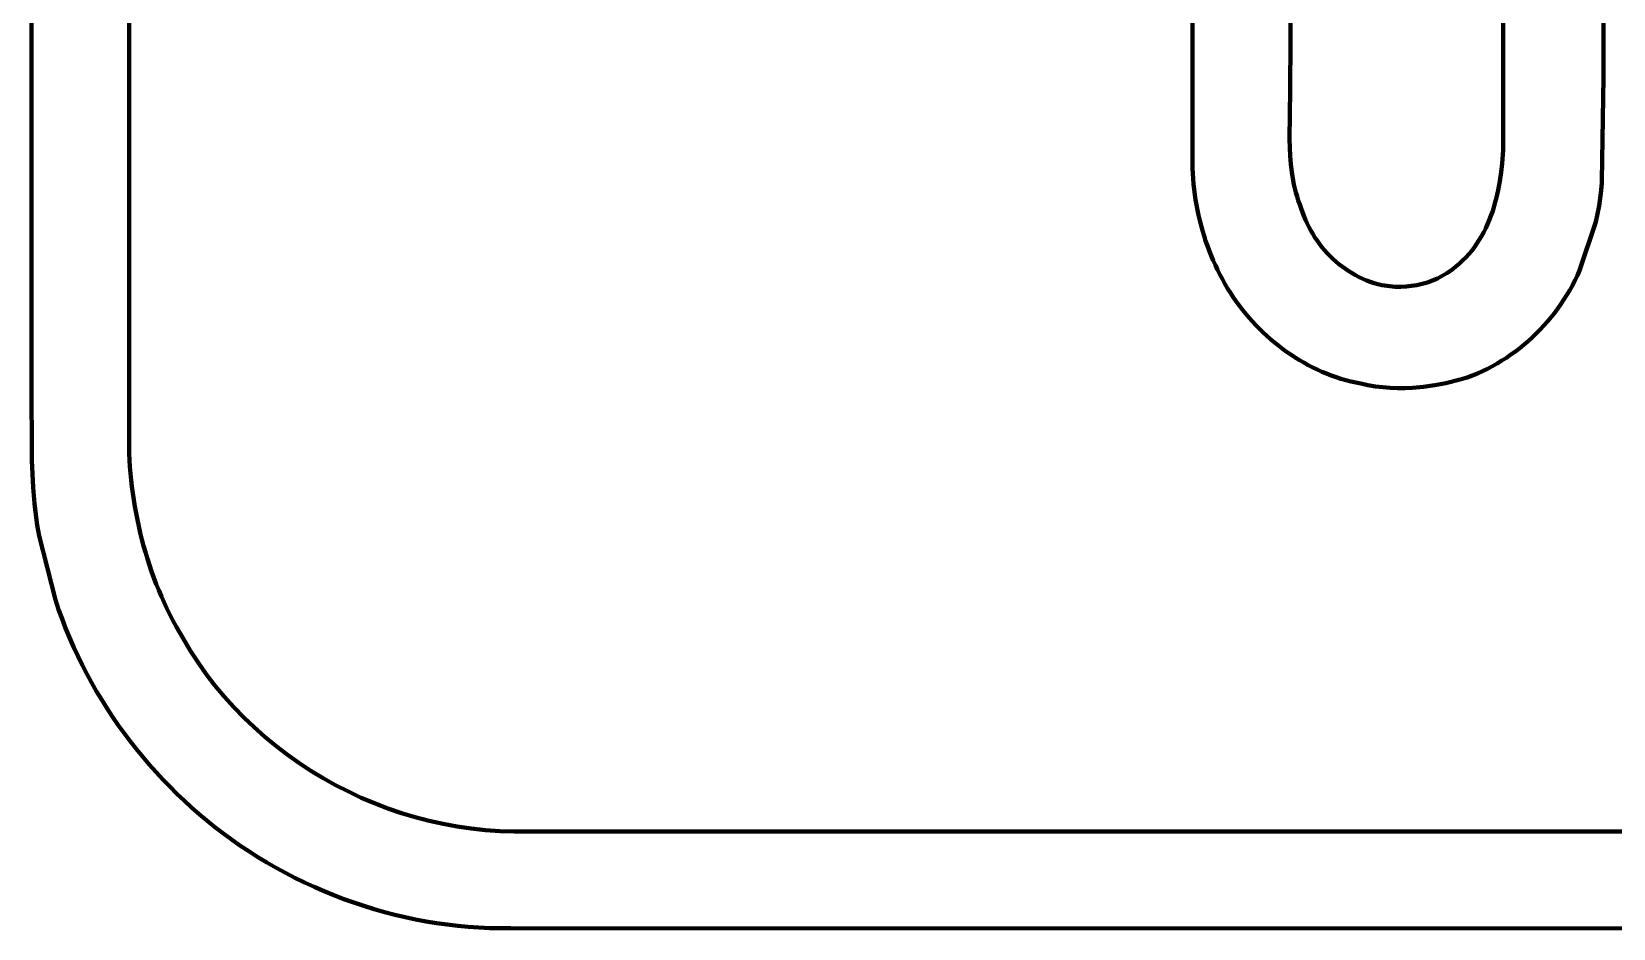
# Model space of a CAD drawing. Header units: millimetres. Extents: x 0 to 494, y 0 to 218.
# Drawn here: x 69.1 to 78.47, y 68.89 to 74.21 of the extents above; entities that cross this region are included whole.
import ezdxf

# ---------------------------------------------------------------- set-up
doc = ezdxf.new("R2010")
doc.units = ezdxf.units.MM
doc.layers.add('color#000000ff', color=7, linetype='Continuous', lineweight=100)
doc.layers.add('color#ffffffff', color=7, linetype='Continuous', lineweight=100)

msp = doc.modelspace()

# ---------------------------------------------------------------- linework, layer by layer
at = {"layer": 'color#000000ff'}
for p, q in [((69.0998, 82.8734), (69.0998, 72.1462)), ((77.8176, 81.3077), (77.8182, 73.5042)), ((75.977, 79.2554), (75.977, 73.4279)), ((69.6778, 71.7073), (69.6778, 77.796)), ((76.5564, 73.8646), (76.5684, 76.6896)), ((78.4131, 73.9351), (78.4122, 75.0945)), ((76.5514, 73.5692), (76.5564, 73.8646)), ((78.4024, 73.3252), (78.4131, 73.9351)), ((76.5553, 73.4708), (76.5514, 73.5692)), ((76.5594, 73.4218), (76.5553, 73.4708)), ((77.8182, 73.5042), (77.8118, 73.4258)), ((75.977, 73.4279), (75.9778, 73.3967)), ((75.9778, 73.3967), (75.9793, 73.3656)), ((76.5654, 73.3732), (76.5594, 73.4218)), ((77.8118, 73.4258), (77.8057, 73.3731)), ((75.9793, 73.3656), (75.9814, 73.3344)), ((75.9814, 73.3344), (75.9841, 73.3033)), ((75.9841, 73.3033), (75.9874, 73.2723)), ((76.5734, 73.3249), (76.5654, 73.3732)), ((76.5782, 73.3009), (76.5734, 73.3249)), ((76.5837, 73.277), (76.5782, 73.3009)), ((77.7979, 73.3204), (77.7881, 73.2678)), ((77.8057, 73.3731), (77.7979, 73.3204)), ((78.3968, 73.2489), (78.4015, 73.306)), ((78.4015, 73.306), (78.4024, 73.3252)), ((75.9874, 73.2723), (75.9914, 73.2413)), ((75.9914, 73.2413), (75.996, 73.2104)), ((75.996, 73.2104), (76.0012, 73.1796)), ((76.5898, 73.2533), (76.5837, 73.277)), ((76.5966, 73.2296), (76.5898, 73.2533)), ((76.6042, 73.2061), (76.5966, 73.2296)), ((76.6124, 73.1827), (76.6042, 73.2061)), ((77.7693, 73.19), (77.7618, 73.1645)), ((77.7761, 73.2158), (77.7693, 73.19)), ((77.7824, 73.2417), (77.7761, 73.2158)), ((77.7881, 73.2678), (77.7824, 73.2417)), ((78.3859, 73.1735), (78.3968, 73.2489)), ((76.0012, 73.1796), (76.0071, 73.1489)), ((76.0071, 73.1489), (76.0135, 73.1183)), ((76.0135, 73.1183), (76.0206, 73.0879)), ((76.6214, 73.1595), (76.6124, 73.1827)), ((76.6288, 73.1369), (76.6214, 73.1595)), ((76.637, 73.1145), (76.6288, 73.1369)), ((76.646, 73.0924), (76.637, 73.1145)), ((77.7449, 73.1142), (77.7354, 73.0896)), ((77.7537, 73.1392), (77.7449, 73.1142)), ((77.7618, 73.1645), (77.7537, 73.1392)), ((78.3659, 73.0803), (78.3859, 73.1735)), ((76.0206, 73.0879), (76.0283, 73.0576)), ((76.0283, 73.0576), (76.0367, 73.0275)), ((76.0367, 73.0275), (76.0456, 72.9976)), ((76.6558, 73.0707), (76.646, 73.0924)), ((76.6663, 73.0494), (76.6558, 73.0707)), ((76.6776, 73.0284), (76.6663, 73.0494)), ((76.6896, 73.0078), (76.6776, 73.0284)), ((76.7023, 72.9877), (76.6896, 73.0078)), ((77.7025, 73.0179), (77.6899, 72.9949)), ((77.7142, 73.0414), (77.7025, 73.0179)), ((77.7252, 73.0653), (77.7142, 73.0414)), ((77.7354, 73.0896), (77.7252, 73.0653)), ((78.271, 72.7902), (78.3659, 73.0803)), ((76.0456, 72.9976), (76.0552, 72.9679)), ((76.0552, 72.9679), (76.0655, 72.9383)), ((76.0655, 72.9383), (76.0763, 72.9091)), ((76.0763, 72.9091), (76.0878, 72.88)), ((76.7157, 72.968), (76.7023, 72.9877)), ((76.7297, 72.9487), (76.7157, 72.968)), ((76.7444, 72.93), (76.7297, 72.9487)), ((76.7597, 72.9118), (76.7444, 72.93)), ((76.7756, 72.8941), (76.7597, 72.9118)), ((77.6312, 72.9082), (77.6142, 72.888)), ((77.6472, 72.929), (77.6312, 72.9082)), ((77.6623, 72.9504), (77.6472, 72.929)), ((77.6765, 72.9724), (77.6623, 72.9504)), ((77.6899, 72.9949), (77.6765, 72.9724)), ((76.0878, 72.88), (76.0998, 72.8513)), ((76.0998, 72.8513), (76.1126, 72.8228)), ((76.1126, 72.8228), (76.1259, 72.7946)), ((76.7921, 72.877), (76.7756, 72.8941)), ((76.8092, 72.8605), (76.7921, 72.877)), ((76.8269, 72.8446), (76.8092, 72.8605)), ((76.8451, 72.8293), (76.8269, 72.8446)), ((76.8638, 72.8147), (76.8451, 72.8293)), ((76.883, 72.8008), (76.8638, 72.8147)), ((77.5364, 72.8142), (77.524, 72.8037)), ((77.5574, 72.8315), (77.5364, 72.8142)), ((77.5773, 72.8496), (77.5574, 72.8315)), ((77.5963, 72.8684), (77.5773, 72.8496)), ((77.6142, 72.888), (77.5963, 72.8684)), ((76.1259, 72.7946), (76.1399, 72.7667)), ((76.1399, 72.7667), (76.1544, 72.7391)), ((76.1544, 72.7391), (76.1696, 72.7118)), ((76.9027, 72.7876), (76.883, 72.8008)), ((76.9228, 72.7751), (76.9027, 72.7876)), ((76.9435, 72.7633), (76.9228, 72.7751)), ((76.9645, 72.7523), (76.9435, 72.7633)), ((76.986, 72.7421), (76.9645, 72.7523)), ((77.0078, 72.7328), (76.986, 72.7421)), ((77.03, 72.7242), (77.0078, 72.7328)), ((77.0526, 72.7165), (77.03, 72.7242)), ((77.3691, 72.7206), (77.3383, 72.7118)), ((77.3992, 72.7314), (77.3691, 72.7206)), ((77.4286, 72.744), (77.3992, 72.7314)), ((77.4572, 72.7586), (77.4286, 72.744)), ((77.4847, 72.7752), (77.4572, 72.7586)), ((77.5112, 72.7937), (77.4847, 72.7752)), ((77.524, 72.8037), (77.5112, 72.7937)), ((78.228, 72.7025), (78.2431, 72.7313)), ((78.2431, 72.7313), (78.2575, 72.7606)), ((78.2575, 72.7606), (78.271, 72.7902)), ((76.1696, 72.7118), (76.1855, 72.6849)), ((76.1855, 72.6849), (76.2019, 72.6584)), ((76.2019, 72.6584), (76.219, 72.6323)), ((76.219, 72.6323), (76.2367, 72.6065)), ((77.0756, 72.7098), (77.0526, 72.7165)), ((77.0988, 72.7039), (77.0756, 72.7098)), ((77.1147, 72.7013), (77.0988, 72.7039)), ((77.1467, 72.6974), (77.1147, 72.7013)), ((77.1789, 72.6952), (77.1467, 72.6974)), ((77.2111, 72.6949), (77.1789, 72.6952)), ((77.2433, 72.6964), (77.2111, 72.6949)), ((77.2753, 72.6996), (77.2433, 72.6964)), ((77.307, 72.7048), (77.2753, 72.6996)), ((77.3383, 72.7118), (77.307, 72.7048)), ((78.178, 72.6187), (78.1954, 72.6462)), ((78.1954, 72.6462), (78.2121, 72.6741)), ((78.2121, 72.6741), (78.228, 72.7025)), ((76.2367, 72.6065), (76.255, 72.5812)), ((76.255, 72.5812), (76.2735, 72.5575)), ((76.2735, 72.5575), (76.2925, 72.5343)), ((76.2925, 72.5343), (76.3121, 72.5114)), ((78.1012, 72.5136), (78.1214, 72.5391)), ((78.1214, 72.5391), (78.141, 72.5651)), ((78.141, 72.5651), (78.1599, 72.5916)), ((78.1599, 72.5916), (78.178, 72.6187)), ((76.3121, 72.5114), (76.3321, 72.489)), ((76.3321, 72.489), (76.3527, 72.467)), ((76.3527, 72.467), (76.3738, 72.4456)), ((76.3738, 72.4456), (76.3954, 72.4245)), ((78.0136, 72.4175), (78.0364, 72.4406)), ((78.0364, 72.4406), (78.0587, 72.4643)), ((78.0587, 72.4643), (78.0803, 72.4887)), ((78.0803, 72.4887), (78.1012, 72.5136)), ((76.3954, 72.4245), (76.4175, 72.404)), ((76.4175, 72.404), (76.4401, 72.384)), ((76.4401, 72.384), (76.4631, 72.3646)), ((76.4631, 72.3646), (76.4866, 72.3457)), ((76.4866, 72.3457), (76.5105, 72.3274)), ((77.9162, 72.3314), (77.9414, 72.3519)), ((77.9414, 72.3519), (77.9661, 72.3731)), ((77.9661, 72.3731), (77.9901, 72.3949)), ((77.9901, 72.3949), (78.0136, 72.4175)), ((76.5105, 72.3274), (76.5348, 72.3097)), ((76.5348, 72.3097), (76.5596, 72.2926)), ((76.5596, 72.2926), (76.5848, 72.2761)), ((76.5848, 72.2761), (76.6103, 72.2602)), ((76.6103, 72.2602), (76.6363, 72.2451)), ((77.7821, 72.24), (77.8099, 72.2567)), ((77.8099, 72.2567), (77.8373, 72.2743)), ((77.8373, 72.2743), (77.8641, 72.2926)), ((77.8641, 72.2926), (77.8904, 72.3116)), ((77.8904, 72.3116), (77.9162, 72.3314)), ((76.6363, 72.2451), (76.6626, 72.2306)), ((76.6626, 72.2306), (76.6893, 72.2168)), ((76.6893, 72.2168), (76.7163, 72.2037)), ((76.7163, 72.2037), (76.7437, 72.1914)), ((76.7437, 72.1914), (76.7714, 72.1799)), ((76.7714, 72.1799), (76.7994, 72.1691)), ((76.7994, 72.1691), (76.8278, 72.1591)), ((76.8278, 72.1591), (76.8564, 72.1499)), ((77.5631, 72.1446), (77.6055, 72.1571)), ((77.6055, 72.1571), (77.636, 72.1687)), ((77.636, 72.1687), (77.666, 72.1812)), ((77.666, 72.1812), (77.6957, 72.1946)), ((77.6957, 72.1946), (77.725, 72.2089)), ((77.725, 72.2089), (77.7537, 72.224)), ((77.7537, 72.224), (77.7821, 72.24)), ((69.0998, 72.1462), (69.1012, 71.6649)), ((76.8564, 72.1499), (76.8853, 72.1416)), ((76.8853, 72.1416), (76.9145, 72.1341)), ((76.9145, 72.1341), (76.944, 72.1274)), ((76.944, 72.1274), (76.9737, 72.1217)), ((76.9737, 72.1217), (77.017, 72.1119)), ((77.017, 72.1119), (77.0606, 72.1043)), ((77.0606, 72.1043), (77.1044, 72.0987)), ((77.1044, 72.0987), (77.1484, 72.0951)), ((77.1484, 72.0951), (77.1924, 72.0934)), ((77.1924, 72.0934), (77.2365, 72.0935)), ((77.2365, 72.0935), (77.2805, 72.0953)), ((77.2805, 72.0953), (77.3465, 72.1012)), ((77.3465, 72.1012), (77.4122, 72.1105)), ((77.4122, 72.1105), (77.4773, 72.1231)), ((77.4773, 72.1231), (77.5631, 72.1446)), ((69.6798, 71.6678), (69.6778, 71.7073)), ((69.1012, 71.6649), (69.1084, 71.5048)), ((69.6825, 71.6283), (69.6798, 71.6678)), ((69.6857, 71.5888), (69.6825, 71.6283)), ((69.1084, 71.5048), (69.1166, 71.4091)), ((69.6896, 71.5493), (69.6857, 71.5888)), ((69.6941, 71.5098), (69.6896, 71.5493)), ((69.6992, 71.4704), (69.6941, 71.5098)), ((69.1166, 71.4091), (69.1239, 71.3454)), ((69.705, 71.4311), (69.6992, 71.4704)), ((69.7114, 71.3918), (69.705, 71.4311)), ((69.1239, 71.3454), (69.1331, 71.2819)), ((69.7184, 71.3527), (69.7114, 71.3918)), ((69.726, 71.3137), (69.7184, 71.3527)), ((69.7343, 71.2747), (69.726, 71.3137)), ((69.1331, 71.2819), (69.1441, 71.2185)), ((69.7432, 71.236), (69.7343, 71.2747)), ((69.7528, 71.1974), (69.7432, 71.236)), ((69.1441, 71.2185), (69.2408, 70.8385)), ((69.763, 71.1589), (69.7528, 71.1974)), ((69.7738, 71.1207), (69.763, 71.1589)), ((69.7853, 71.0826), (69.7738, 71.1207)), ((69.7975, 71.0448), (69.7853, 71.0826)), ((69.8103, 71.0072), (69.7975, 71.0448)), ((69.8238, 70.9698), (69.8103, 71.0072)), ((69.8379, 70.9327), (69.8238, 70.9698)), ((69.8527, 70.8959), (69.8379, 70.9327)), ((69.8682, 70.8594), (69.8527, 70.8959)), ((69.8844, 70.8231), (69.8682, 70.8594)), ((69.2408, 70.8385), (69.2597, 70.782)), ((69.2597, 70.782), (69.2798, 70.7259)), ((69.9012, 70.7872), (69.8844, 70.8231)), ((69.9187, 70.7516), (69.9012, 70.7872)), ((69.9369, 70.7164), (69.9187, 70.7516)), ((69.2798, 70.7259), (69.3011, 70.6703)), ((69.3011, 70.6703), (69.3237, 70.6152)), ((69.9558, 70.6815), (69.9369, 70.7164)), ((69.9754, 70.647), (69.9558, 70.6815)), ((69.3237, 70.6152), (69.3475, 70.5606)), ((69.9957, 70.6128), (69.9754, 70.647)), ((70.0391, 70.5394), (69.9957, 70.6128)), ((69.3475, 70.5606), (69.3725, 70.5066)), ((69.3725, 70.5066), (69.3987, 70.4532)), ((70.0854, 70.468), (70.0391, 70.5394)), ((69.3987, 70.4532), (69.426, 70.4003)), ((69.426, 70.4003), (69.4545, 70.3481)), ((70.1344, 70.3985), (70.0854, 70.468)), ((70.1861, 70.3312), (70.1344, 70.3985)), ((69.4545, 70.3481), (69.484, 70.2965)), ((69.484, 70.2965), (69.5147, 70.2455)), ((70.2403, 70.2659), (70.1861, 70.3312)), ((69.5147, 70.2455), (69.5464, 70.1952)), ((69.5464, 70.1952), (69.5792, 70.1455)), ((70.297, 70.2028), (70.2403, 70.2659)), ((70.356, 70.1419), (70.297, 70.2028)), ((69.5792, 70.1455), (69.6131, 70.0965)), ((69.6131, 70.0965), (69.6479, 70.0483)), ((70.4172, 70.0833), (70.356, 70.1419)), ((69.6479, 70.0483), (69.6837, 70.0008)), ((69.6837, 70.0008), (69.7205, 69.954)), ((70.4807, 70.0271), (70.4172, 70.0833)), ((70.5461, 69.9731), (70.4807, 70.0271)), ((69.7205, 69.954), (69.7583, 69.908)), ((69.7583, 69.908), (69.797, 69.8627)), ((70.6135, 69.9216), (70.5461, 69.9731)), ((70.6827, 69.8726), (70.6135, 69.9216)), ((69.797, 69.8627), (69.8366, 69.8183)), ((69.8366, 69.8183), (69.8771, 69.7746)), ((70.7537, 69.8261), (70.6827, 69.8726)), ((70.8263, 69.7822), (70.7537, 69.8261)), ((69.8771, 69.7746), (69.9185, 69.7319)), ((69.9185, 69.7319), (69.9607, 69.6899)), ((70.9005, 69.7408), (70.8263, 69.7822)), ((70.9761, 69.7022), (70.9005, 69.7408)), ((69.9607, 69.6899), (70.0038, 69.6488)), ((70.0038, 69.6488), (70.0476, 69.6086)), ((71.053, 69.6663), (70.9761, 69.7022)), ((71.1312, 69.6331), (71.053, 69.6663)), ((71.2105, 69.6028), (71.1312, 69.6331)), ((70.0476, 69.6086), (70.0923, 69.5693)), ((70.0923, 69.5693), (70.1378, 69.531)), ((71.2908, 69.5753), (71.2105, 69.6028)), ((71.3721, 69.5508), (71.2908, 69.5753)), ((71.4542, 69.5292), (71.3721, 69.5508)), ((70.1378, 69.531), (70.184, 69.4935)), ((70.184, 69.4935), (70.231, 69.4571)), ((70.231, 69.4571), (70.2818, 69.4197)), ((71.537, 69.5106), (71.4542, 69.5292)), ((71.6205, 69.4952), (71.537, 69.5106)), ((71.7045, 69.4828), (71.6205, 69.4952)), ((71.7889, 69.4736), (71.7045, 69.4828)), ((71.8737, 69.4677), (71.7889, 69.4736)), ((71.9587, 69.465), (71.8737, 69.4677)), ((72.0438, 69.4657), (71.9587, 69.465)), ((86.158, 69.4658), (72.0438, 69.4657)), ((70.2818, 69.4197), (70.3335, 69.3835)), ((70.3335, 69.3835), (70.3861, 69.3484)), ((70.3861, 69.3484), (70.4394, 69.3146)), ((70.4394, 69.3146), (70.4934, 69.2819)), ((70.4934, 69.2819), (70.5482, 69.2505)), ((70.5482, 69.2505), (70.6037, 69.2203)), ((70.6037, 69.2203), (70.6598, 69.1913)), ((70.6598, 69.1913), (70.7166, 69.1635)), ((70.7166, 69.1635), (70.7739, 69.1371)), ((70.7739, 69.1371), (70.8319, 69.1119)), ((70.8319, 69.1119), (70.8904, 69.088)), ((70.8904, 69.088), (70.9494, 69.0654)), ((70.9494, 69.0654), (71.0088, 69.0441)), ((71.0088, 69.0441), (71.0688, 69.0242)), ((71.0688, 69.0242), (71.1291, 69.0055)), ((71.1291, 69.0055), (71.1899, 68.9883)), ((71.1899, 68.9883), (71.251, 68.9724)), ((71.251, 68.9724), (71.3125, 68.9579)), ((71.3125, 68.9579), (71.3743, 68.9448)), ((71.3743, 68.9448), (71.4363, 68.9331)), ((71.4363, 68.9331), (71.4986, 68.9228)), ((71.4986, 68.9228), (71.5611, 68.914)), ((71.5611, 68.914), (71.6238, 68.9066)), ((71.6238, 68.9066), (71.6867, 68.9007)), ((71.6867, 68.9007), (71.7497, 68.8962)), ((71.7497, 68.8962), (71.8128, 68.8932)), ((71.8128, 68.8932), (71.876, 68.8918)), ((71.876, 68.8918), (71.9392, 68.8918)), ((71.9392, 68.8918), (85.825, 68.8915))]:
    msp.add_line(p, q, dxfattribs=at)
at = {"layer": 'color#ffffffff'}
for p, q in [((69.0998, 72.1462), (69.0998, 82.8734)), ((77.8182, 73.5042), (77.8176, 81.3077)), ((75.977, 73.4279), (75.977, 79.2554)), ((69.6778, 77.796), (69.6778, 71.7073)), ((76.5684, 76.6896), (76.5564, 73.8646)), ((78.4122, 75.0945), (78.4131, 73.9351)), ((76.5564, 73.8646), (76.5514, 73.5692)), ((78.4131, 73.9351), (78.4024, 73.3252)), ((76.5514, 73.5692), (76.5553, 73.4708)), ((76.5553, 73.4708), (76.5594, 73.4218)), ((77.8118, 73.4258), (77.8182, 73.5042)), ((75.9778, 73.3967), (75.977, 73.4279)), ((75.9793, 73.3656), (75.9778, 73.3967)), ((76.5594, 73.4218), (76.5654, 73.3732)), ((77.8057, 73.3731), (77.8118, 73.4258)), ((75.9814, 73.3344), (75.9793, 73.3656)), ((75.9841, 73.3033), (75.9814, 73.3344)), ((75.9874, 73.2723), (75.9841, 73.3033)), ((76.5654, 73.3732), (76.5734, 73.3249)), ((76.5734, 73.3249), (76.5782, 73.3009)), ((76.5782, 73.3009), (76.5837, 73.277)), ((77.7881, 73.2678), (77.7979, 73.3204)), ((77.7979, 73.3204), (77.8057, 73.3731)), ((78.4015, 73.306), (78.3968, 73.2489)), ((78.4024, 73.3252), (78.4015, 73.306)), ((75.9914, 73.2413), (75.9874, 73.2723)), ((75.996, 73.2104), (75.9914, 73.2413)), ((76.0012, 73.1796), (75.996, 73.2104)), ((76.5837, 73.277), (76.5898, 73.2533)), ((76.5898, 73.2533), (76.5966, 73.2296)), ((76.5966, 73.2296), (76.6042, 73.2061)), ((76.6042, 73.2061), (76.6124, 73.1827)), ((77.7618, 73.1645), (77.7693, 73.19)), ((77.7693, 73.19), (77.7761, 73.2158)), ((77.7761, 73.2158), (77.7824, 73.2417)), ((77.7824, 73.2417), (77.7881, 73.2678)), ((78.3968, 73.2489), (78.3859, 73.1735)), ((76.0071, 73.1489), (76.0012, 73.1796)), ((76.0135, 73.1183), (76.0071, 73.1489)), ((76.0206, 73.0879), (76.0135, 73.1183)), ((76.6124, 73.1827), (76.6214, 73.1595)), ((76.6214, 73.1595), (76.6288, 73.1369)), ((76.6288, 73.1369), (76.637, 73.1145)), ((76.637, 73.1145), (76.646, 73.0924)), ((77.7354, 73.0896), (77.7449, 73.1142)), ((77.7449, 73.1142), (77.7537, 73.1392)), ((77.7537, 73.1392), (77.7618, 73.1645)), ((78.3859, 73.1735), (78.3659, 73.0803)), ((76.0283, 73.0576), (76.0206, 73.0879)), ((76.0367, 73.0275), (76.0283, 73.0576)), ((76.0456, 72.9976), (76.0367, 73.0275)), ((76.646, 73.0924), (76.6558, 73.0707)), ((76.6558, 73.0707), (76.6663, 73.0494)), ((76.6663, 73.0494), (76.6776, 73.0284)), ((76.6776, 73.0284), (76.6896, 73.0078)), ((76.6896, 73.0078), (76.7023, 72.9877)), ((77.6899, 72.9949), (77.7025, 73.0179)), ((77.7025, 73.0179), (77.7142, 73.0414)), ((77.7142, 73.0414), (77.7252, 73.0653)), ((77.7252, 73.0653), (77.7354, 73.0896)), ((78.3659, 73.0803), (78.271, 72.7902)), ((76.0552, 72.9679), (76.0456, 72.9976)), ((76.0655, 72.9383), (76.0552, 72.9679)), ((76.0763, 72.9091), (76.0655, 72.9383)), ((76.0878, 72.88), (76.0763, 72.9091)), ((76.7023, 72.9877), (76.7157, 72.968)), ((76.7157, 72.968), (76.7297, 72.9487)), ((76.7297, 72.9487), (76.7444, 72.93)), ((76.7444, 72.93), (76.7597, 72.9118)), ((76.7597, 72.9118), (76.7756, 72.8941)), ((77.6142, 72.888), (77.6312, 72.9082)), ((77.6312, 72.9082), (77.6472, 72.929)), ((77.6472, 72.929), (77.6623, 72.9504)), ((77.6623, 72.9504), (77.6765, 72.9724)), ((77.6765, 72.9724), (77.6899, 72.9949)), ((76.0998, 72.8513), (76.0878, 72.88)), ((76.1126, 72.8228), (76.0998, 72.8513)), ((76.1259, 72.7946), (76.1126, 72.8228)), ((76.7756, 72.8941), (76.7921, 72.877)), ((76.7921, 72.877), (76.8092, 72.8605)), ((76.8092, 72.8605), (76.8269, 72.8446)), ((76.8269, 72.8446), (76.8451, 72.8293)), ((76.8451, 72.8293), (76.8638, 72.8147)), ((76.8638, 72.8147), (76.883, 72.8008)), ((77.524, 72.8037), (77.5364, 72.8142)), ((77.5364, 72.8142), (77.5574, 72.8315)), ((77.5574, 72.8315), (77.5773, 72.8496)), ((77.5773, 72.8496), (77.5963, 72.8684)), ((77.5963, 72.8684), (77.6142, 72.888)), ((76.1399, 72.7667), (76.1259, 72.7946)), ((76.1544, 72.7391), (76.1399, 72.7667)), ((76.1696, 72.7118), (76.1544, 72.7391)), ((76.883, 72.8008), (76.9027, 72.7876)), ((76.9027, 72.7876), (76.9228, 72.7751)), ((76.9228, 72.7751), (76.9435, 72.7633)), ((76.9435, 72.7633), (76.9645, 72.7523)), ((76.9645, 72.7523), (76.986, 72.7421)), ((76.986, 72.7421), (77.0078, 72.7328)), ((77.0078, 72.7328), (77.03, 72.7242)), ((77.03, 72.7242), (77.0526, 72.7165)), ((77.3383, 72.7118), (77.3691, 72.7206)), ((77.3691, 72.7206), (77.3992, 72.7314)), ((77.3992, 72.7314), (77.4286, 72.744)), ((77.4286, 72.744), (77.4572, 72.7586)), ((77.4572, 72.7586), (77.4847, 72.7752)), ((77.4847, 72.7752), (77.5112, 72.7937)), ((77.5112, 72.7937), (77.524, 72.8037)), ((78.2431, 72.7313), (78.228, 72.7025)), ((78.2575, 72.7606), (78.2431, 72.7313)), ((78.271, 72.7902), (78.2575, 72.7606)), ((76.1855, 72.6849), (76.1696, 72.7118)), ((76.2019, 72.6584), (76.1855, 72.6849)), ((76.219, 72.6323), (76.2019, 72.6584)), ((76.2367, 72.6065), (76.219, 72.6323)), ((77.0526, 72.7165), (77.0756, 72.7098)), ((77.0756, 72.7098), (77.0988, 72.7039)), ((77.0988, 72.7039), (77.1147, 72.7013)), ((77.1147, 72.7013), (77.1467, 72.6974)), ((77.1467, 72.6974), (77.1789, 72.6952)), ((77.1789, 72.6952), (77.2111, 72.6949)), ((77.2111, 72.6949), (77.2433, 72.6964)), ((77.2433, 72.6964), (77.2753, 72.6996)), ((77.2753, 72.6996), (77.307, 72.7048)), ((77.307, 72.7048), (77.3383, 72.7118)), ((78.1954, 72.6462), (78.178, 72.6187)), ((78.2121, 72.6741), (78.1954, 72.6462)), ((78.228, 72.7025), (78.2121, 72.6741)), ((76.255, 72.5812), (76.2367, 72.6065)), ((76.2735, 72.5575), (76.255, 72.5812)), ((76.2925, 72.5343), (76.2735, 72.5575)), ((76.3121, 72.5114), (76.2925, 72.5343)), ((78.1214, 72.5391), (78.1012, 72.5136)), ((78.141, 72.5651), (78.1214, 72.5391)), ((78.1599, 72.5916), (78.141, 72.5651)), ((78.178, 72.6187), (78.1599, 72.5916)), ((76.3321, 72.489), (76.3121, 72.5114)), ((76.3527, 72.467), (76.3321, 72.489)), ((76.3738, 72.4456), (76.3527, 72.467)), ((76.3954, 72.4245), (76.3738, 72.4456)), ((78.0364, 72.4406), (78.0136, 72.4175)), ((78.0587, 72.4643), (78.0364, 72.4406)), ((78.0803, 72.4887), (78.0587, 72.4643)), ((78.1012, 72.5136), (78.0803, 72.4887)), ((76.4175, 72.404), (76.3954, 72.4245)), ((76.4401, 72.384), (76.4175, 72.404)), ((76.4631, 72.3646), (76.4401, 72.384)), ((76.4866, 72.3457), (76.4631, 72.3646)), ((76.5105, 72.3274), (76.4866, 72.3457)), ((77.9414, 72.3519), (77.9162, 72.3314)), ((77.9661, 72.3731), (77.9414, 72.3519)), ((77.9901, 72.3949), (77.9661, 72.3731)), ((78.0136, 72.4175), (77.9901, 72.3949)), ((76.5348, 72.3097), (76.5105, 72.3274)), ((76.5596, 72.2926), (76.5348, 72.3097)), ((76.5848, 72.2761), (76.5596, 72.2926)), ((76.6103, 72.2602), (76.5848, 72.2761)), ((76.6363, 72.2451), (76.6103, 72.2602)), ((77.8099, 72.2567), (77.7821, 72.24)), ((77.8373, 72.2743), (77.8099, 72.2567)), ((77.8641, 72.2926), (77.8373, 72.2743)), ((77.8904, 72.3116), (77.8641, 72.2926)), ((77.9162, 72.3314), (77.8904, 72.3116)), ((76.6626, 72.2306), (76.6363, 72.2451)), ((76.6893, 72.2168), (76.6626, 72.2306)), ((76.7163, 72.2037), (76.6893, 72.2168)), ((76.7437, 72.1914), (76.7163, 72.2037)), ((76.7714, 72.1799), (76.7437, 72.1914)), ((76.7994, 72.1691), (76.7714, 72.1799)), ((76.8278, 72.1591), (76.7994, 72.1691)), ((76.8564, 72.1499), (76.8278, 72.1591)), ((77.6055, 72.1571), (77.5631, 72.1446)), ((77.636, 72.1687), (77.6055, 72.1571)), ((77.666, 72.1812), (77.636, 72.1687)), ((77.6957, 72.1946), (77.666, 72.1812)), ((77.725, 72.2089), (77.6957, 72.1946)), ((77.7537, 72.224), (77.725, 72.2089)), ((77.7821, 72.24), (77.7537, 72.224)), ((69.1012, 71.6649), (69.0998, 72.1462)), ((76.8853, 72.1416), (76.8564, 72.1499)), ((76.9145, 72.1341), (76.8853, 72.1416)), ((76.944, 72.1274), (76.9145, 72.1341)), ((76.9737, 72.1217), (76.944, 72.1274)), ((77.017, 72.1119), (76.9737, 72.1217)), ((77.0606, 72.1043), (77.017, 72.1119)), ((77.1044, 72.0987), (77.0606, 72.1043)), ((77.1484, 72.0951), (77.1044, 72.0987)), ((77.1924, 72.0934), (77.1484, 72.0951)), ((77.2365, 72.0935), (77.1924, 72.0934)), ((77.2805, 72.0953), (77.2365, 72.0935)), ((77.3465, 72.1012), (77.2805, 72.0953)), ((77.4122, 72.1105), (77.3465, 72.1012)), ((77.4773, 72.1231), (77.4122, 72.1105)), ((77.5631, 72.1446), (77.4773, 72.1231)), ((69.6778, 71.7073), (69.6798, 71.6678)), ((69.1084, 71.5048), (69.1012, 71.6649)), ((69.6798, 71.6678), (69.6825, 71.6283)), ((69.6825, 71.6283), (69.6857, 71.5888)), ((69.1166, 71.4091), (69.1084, 71.5048)), ((69.6857, 71.5888), (69.6896, 71.5493)), ((69.6896, 71.5493), (69.6941, 71.5098)), ((69.6941, 71.5098), (69.6992, 71.4704)), ((69.1239, 71.3454), (69.1166, 71.4091)), ((69.6992, 71.4704), (69.705, 71.4311)), ((69.705, 71.4311), (69.7114, 71.3918)), ((69.1331, 71.2819), (69.1239, 71.3454)), ((69.7114, 71.3918), (69.7184, 71.3527)), ((69.7184, 71.3527), (69.726, 71.3137)), ((69.726, 71.3137), (69.7343, 71.2747)), ((69.1441, 71.2185), (69.1331, 71.2819)), ((69.7343, 71.2747), (69.7432, 71.236)), ((69.7432, 71.236), (69.7528, 71.1974)), ((69.2408, 70.8385), (69.1441, 71.2185)), ((69.7528, 71.1974), (69.763, 71.1589)), ((69.763, 71.1589), (69.7738, 71.1207)), ((69.7738, 71.1207), (69.7853, 71.0826)), ((69.7853, 71.0826), (69.7975, 71.0448)), ((69.7975, 71.0448), (69.8103, 71.0072)), ((69.8103, 71.0072), (69.8238, 70.9698)), ((69.8238, 70.9698), (69.8379, 70.9327)), ((69.8379, 70.9327), (69.8527, 70.8959)), ((69.8527, 70.8959), (69.8682, 70.8594)), ((69.8682, 70.8594), (69.8844, 70.8231)), ((69.2597, 70.782), (69.2408, 70.8385)), ((69.2798, 70.7259), (69.2597, 70.782)), ((69.8844, 70.8231), (69.9012, 70.7872)), ((69.9012, 70.7872), (69.9187, 70.7516)), ((69.9187, 70.7516), (69.9369, 70.7164)), ((69.3011, 70.6703), (69.2798, 70.7259)), ((69.3237, 70.6152), (69.3011, 70.6703)), ((69.9369, 70.7164), (69.9558, 70.6815)), ((69.9558, 70.6815), (69.9754, 70.647)), ((69.3475, 70.5606), (69.3237, 70.6152)), ((69.9754, 70.647), (69.9957, 70.6128)), ((69.9957, 70.6128), (70.0391, 70.5394)), ((69.3725, 70.5066), (69.3475, 70.5606)), ((69.3987, 70.4532), (69.3725, 70.5066)), ((70.0391, 70.5394), (70.0854, 70.468)), ((69.426, 70.4003), (69.3987, 70.4532)), ((69.4545, 70.3481), (69.426, 70.4003)), ((70.0854, 70.468), (70.1344, 70.3985)), ((70.1344, 70.3985), (70.1861, 70.3312)), ((69.484, 70.2965), (69.4545, 70.3481)), ((69.5147, 70.2455), (69.484, 70.2965)), ((70.1861, 70.3312), (70.2403, 70.2659)), ((69.5464, 70.1952), (69.5147, 70.2455)), ((69.5792, 70.1455), (69.5464, 70.1952)), ((70.2403, 70.2659), (70.297, 70.2028)), ((70.297, 70.2028), (70.356, 70.1419)), ((69.6131, 70.0965), (69.5792, 70.1455)), ((69.6479, 70.0483), (69.6131, 70.0965)), ((70.356, 70.1419), (70.4172, 70.0833)), ((69.6837, 70.0008), (69.6479, 70.0483)), ((69.7205, 69.954), (69.6837, 70.0008)), ((70.4172, 70.0833), (70.4807, 70.0271)), ((70.4807, 70.0271), (70.5461, 69.9731)), ((69.7583, 69.908), (69.7205, 69.954)), ((69.797, 69.8627), (69.7583, 69.908)), ((70.5461, 69.9731), (70.6135, 69.9216)), ((70.6135, 69.9216), (70.6827, 69.8726)), ((69.8366, 69.8183), (69.797, 69.8627)), ((69.8771, 69.7746), (69.8366, 69.8183)), ((70.6827, 69.8726), (70.7537, 69.8261)), ((70.7537, 69.8261), (70.8263, 69.7822)), ((69.9185, 69.7319), (69.8771, 69.7746)), ((69.9607, 69.6899), (69.9185, 69.7319)), ((70.8263, 69.7822), (70.9005, 69.7408)), ((70.9005, 69.7408), (70.9761, 69.7022)), ((70.0038, 69.6488), (69.9607, 69.6899)), ((70.0476, 69.6086), (70.0038, 69.6488)), ((70.9761, 69.7022), (71.053, 69.6663)), ((71.053, 69.6663), (71.1312, 69.6331)), ((71.1312, 69.6331), (71.2105, 69.6028)), ((70.0923, 69.5693), (70.0476, 69.6086)), ((70.1378, 69.531), (70.0923, 69.5693)), ((71.2105, 69.6028), (71.2908, 69.5753)), ((71.2908, 69.5753), (71.3721, 69.5508)), ((71.3721, 69.5508), (71.4542, 69.5292)), ((70.184, 69.4935), (70.1378, 69.531)), ((70.231, 69.4571), (70.184, 69.4935)), ((70.2818, 69.4197), (70.231, 69.4571)), ((71.4542, 69.5292), (71.537, 69.5106)), ((71.537, 69.5106), (71.6205, 69.4952)), ((71.6205, 69.4952), (71.7045, 69.4828)), ((71.7045, 69.4828), (71.7889, 69.4736)), ((71.7889, 69.4736), (71.8737, 69.4677)), ((71.8737, 69.4677), (71.9587, 69.465)), ((71.9587, 69.465), (72.0438, 69.4657)), ((72.0438, 69.4657), (86.158, 69.4658)), ((70.3335, 69.3835), (70.2818, 69.4197)), ((70.3861, 69.3484), (70.3335, 69.3835)), ((70.4394, 69.3146), (70.3861, 69.3484)), ((70.4934, 69.2819), (70.4394, 69.3146)), ((70.5482, 69.2505), (70.4934, 69.2819)), ((70.6037, 69.2203), (70.5482, 69.2505)), ((70.6598, 69.1913), (70.6037, 69.2203)), ((70.7166, 69.1635), (70.6598, 69.1913)), ((70.7739, 69.1371), (70.7166, 69.1635)), ((70.8319, 69.1119), (70.7739, 69.1371)), ((70.8904, 69.088), (70.8319, 69.1119)), ((70.9494, 69.0654), (70.8904, 69.088)), ((71.0088, 69.0441), (70.9494, 69.0654)), ((71.0688, 69.0242), (71.0088, 69.0441)), ((71.1291, 69.0055), (71.0688, 69.0242)), ((71.1899, 68.9883), (71.1291, 69.0055)), ((71.251, 68.9724), (71.1899, 68.9883)), ((71.3125, 68.9579), (71.251, 68.9724)), ((71.3743, 68.9448), (71.3125, 68.9579)), ((71.4363, 68.9331), (71.3743, 68.9448)), ((71.4986, 68.9228), (71.4363, 68.9331)), ((71.5611, 68.914), (71.4986, 68.9228)), ((71.6238, 68.9066), (71.5611, 68.914)), ((71.6867, 68.9007), (71.6238, 68.9066)), ((71.7497, 68.8962), (71.6867, 68.9007)), ((71.8128, 68.8932), (71.7497, 68.8962)), ((71.876, 68.8918), (71.8128, 68.8932)), ((71.9392, 68.8918), (71.876, 68.8918)), ((85.825, 68.8915), (71.9392, 68.8918))]:
    msp.add_line(p, q, dxfattribs=at)

doc.saveas('drawing.dxf')
